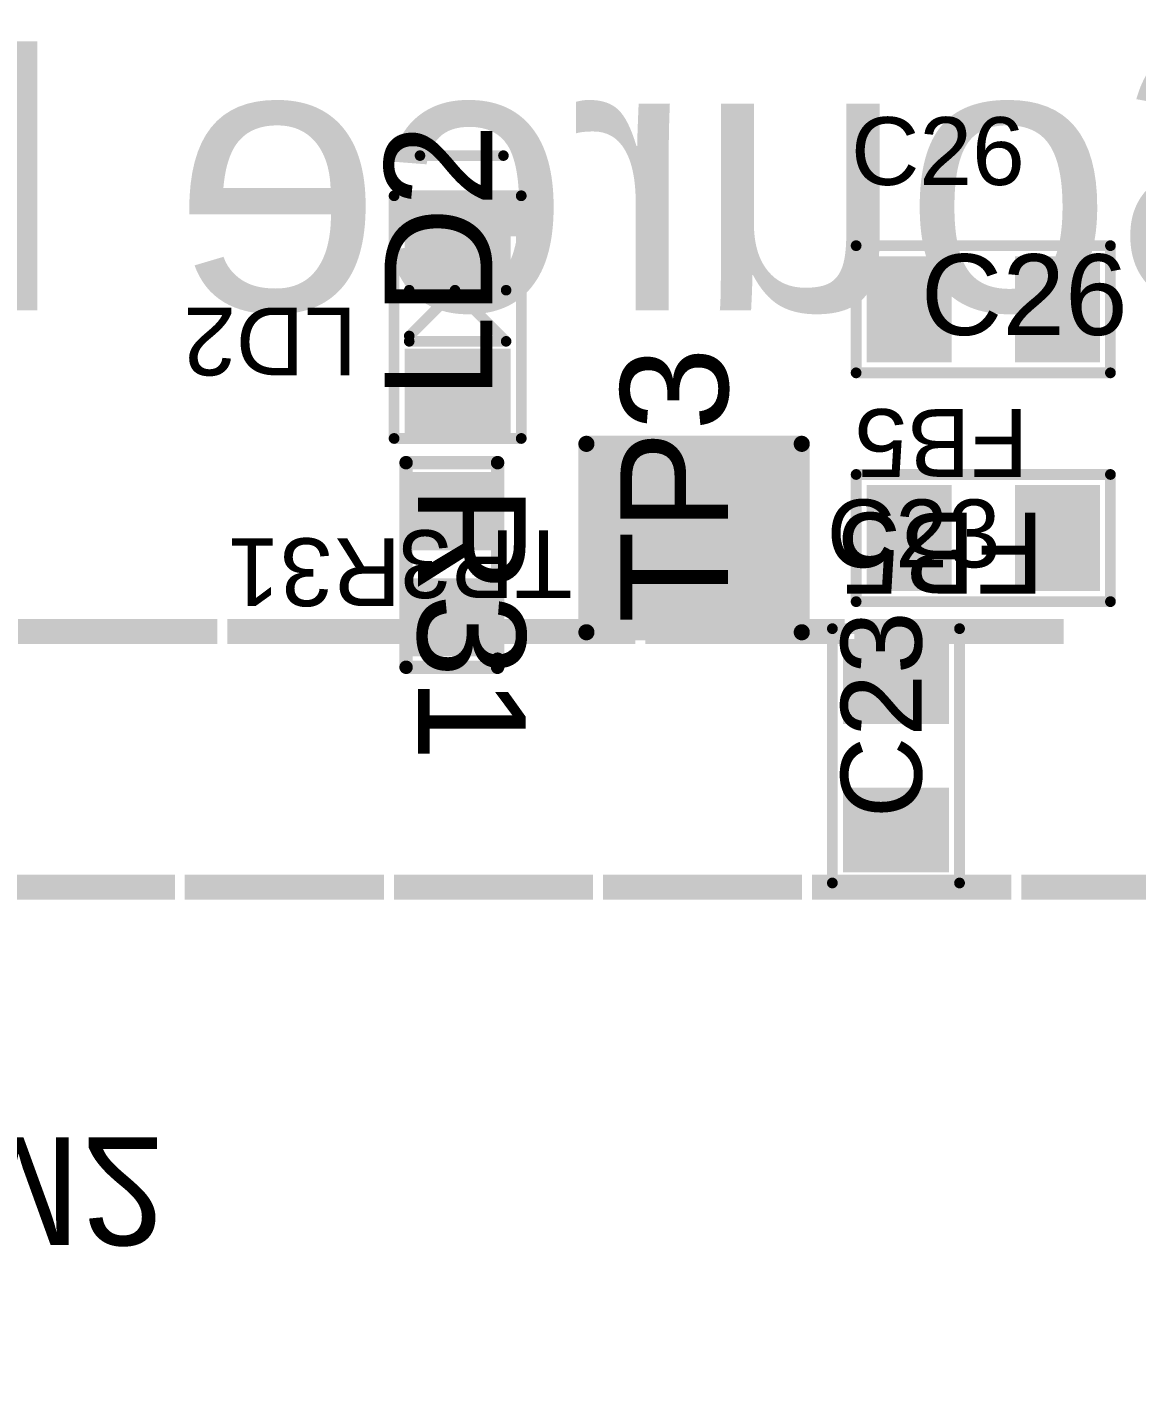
# Model space of a CAD drawing. Header units: inches. Extents: x -0.3 to 12.2, y -3.2 to 4.4.
# Drawn here: x 2.6 to 3.012, y 1.137 to 1.638 of the extents above; entities that cross this region are included whole.
import ezdxf

# ---------------------------------------------------------------- set-up
doc = ezdxf.new("R2010")
doc.units = ezdxf.units.IN
doc.header["$MEASUREMENT"] = 0
for name, color, linetype in [('Board Layer Stack Bottom Overlay', 54, 'Continuous'), ('Board Layer Stack Bottom Solder', 6, 'Continuous'), ('Bottom Assembly', 216, 'Continuous'), ('Bottom Layer_L8', 5, 'Continuous'), ('Bottom Paste', 16, 'Continuous'), ('Top Assembly', 6, 'Continuous'), ('Top Overlay', 2, 'Continuous'), ('Top Paste', 8, 'Continuous'), ('Top Solder', 216, 'Continuous'), ('TOP_L1', 1, 'Continuous')]:
    doc.layers.add(name, color=color, linetype=linetype)
doc.styles.add('Arial', font='', dxfattribs={"height": 0.2})
doc.styles.get('Arial').set_extended_font_data('Arial')

# ---------------------------------------------------------------- blocks, each defined once
blk = doc.blocks.new('C0603_275')
at = {"layer": 'Top Paste'}
for points in [[(-0.04134, 0.01772), (-0.01378, 0.01772), (-0.01378, -0.01772), (-0.04134, -0.01772)], [(0.01378, 0.01772), (0.04134, 0.01772), (0.04134, -0.01772), (0.01378, -0.01772)]]:
    blk.add_hatch(color=8, dxfattribs=at).paths.add_polyline_path(points)
at = {"layer": 'Top Solder'}
for points in [[(-0.04334, 0.01972), (-0.01178, 0.01972), (-0.01178, -0.01972), (-0.04334, -0.01972)], [(0.01178, 0.01972), (0.04334, 0.01972), (0.04334, -0.01972), (0.01178, -0.01972)]]:
    blk.add_hatch(color=216, dxfattribs=at).paths.add_polyline_path(points)
at = {"layer": 'TOP_L1'}
for points in [[(-0.04134, 0.01772), (-0.01378, 0.01772), (-0.01378, -0.01772), (-0.04134, -0.01772)], [(0.01378, 0.01772), (0.04134, 0.01772), (0.04134, -0.01772), (0.01378, -0.01772)]]:
    blk.add_hatch(color=1, dxfattribs=at).paths.add_polyline_path(points)
at = {"layer": 'Top Assembly'}
for points in [[(-0.04724, 0.02362, 0.004, 0.004, 0), (0.04724, 0.02362, 0.004, 0.004, 0)], [(-0.04724, 0.02362, 0.004, 0.004, 0), (-0.04724, -0.02362, 0.004, 0.004, 0)], [(0.04724, 0.02362, 0.004, 0.004, 0), (0.04724, -0.02362, 0.004, 0.004, 0)], [(-0.04724, -0.02362, 0.004, 0.004, 0), (0.04724, -0.02362, 0.004, 0.004, 0)]]:
    blk.add_lwpolyline(points, format="xyseb", dxfattribs=at)
for points in [[(-0.04824, 0.02362, 0.002, 0.002, 1), (-0.04624, 0.02362, 0.002, 0.002, 1)], [(-0.04824, 0.02362, 0.002, 0.002, 1), (-0.04624, 0.02362, 0.002, 0.002, 1)], [(0.04624, 0.02362, 0.002, 0.002, 1), (0.04824, 0.02362, 0.002, 0.002, 1)], [(0.04624, 0.02362, 0.002, 0.002, 1), (0.04824, 0.02362, 0.002, 0.002, 1)], [(-0.04824, -0.02362, 0.002, 0.002, 1), (-0.04624, -0.02362, 0.002, 0.002, 1)], [(-0.04824, -0.02362, 0.002, 0.002, 1), (-0.04624, -0.02362, 0.002, 0.002, 1)], [(0.04624, -0.02362, 0.002, 0.002, 1), (0.04824, -0.02362, 0.002, 0.002, 1)], [(0.04624, -0.02362, 0.002, 0.002, 1), (0.04824, -0.02362, 0.002, 0.002, 1)]]:
    blk.add_lwpolyline(points, format="xyseb", close=True, dxfattribs=at)
at = {"layer": 'Top Overlay'}
for points in [[(-0.04724, 0.02362, 0.004, 0.004, 0), (-0.04724, -0.02362, 0.004, 0.004, 0)], [(-0.04724, 0.02362, 0.004, 0.004, 0), (0.04724, 0.02362, 0.004, 0.004, 0)], [(0.04724, 0.02362, 0.004, 0.004, 0), (0.04724, -0.02362, 0.004, 0.004, 0)], [(-0.04724, -0.02362, 0.004, 0.004, 0), (0.04724, -0.02362, 0.004, 0.004, 0)]]:
    blk.add_lwpolyline(points, format="xyseb", dxfattribs=at)
for points in [[(-0.04824, 0.02362, 0.002, 0.002, 1), (-0.04624, 0.02362, 0.002, 0.002, 1)], [(-0.04824, 0.02362, 0.002, 0.002, 1), (-0.04624, 0.02362, 0.002, 0.002, 1)], [(0.04624, 0.02362, 0.002, 0.002, 1), (0.04824, 0.02362, 0.002, 0.002, 1)], [(0.04624, 0.02362, 0.002, 0.002, 1), (0.04824, 0.02362, 0.002, 0.002, 1)], [(-0.04824, -0.02362, 0.002, 0.002, 1), (-0.04624, -0.02362, 0.002, 0.002, 1)], [(-0.04824, -0.02362, 0.002, 0.002, 1), (-0.04624, -0.02362, 0.002, 0.002, 1)], [(0.04624, -0.02362, 0.002, 0.002, 1), (0.04824, -0.02362, 0.002, 0.002, 1)], [(0.04624, -0.02362, 0.002, 0.002, 1), (0.04824, -0.02362, 0.002, 0.002, 1)]]:
    blk.add_lwpolyline(points, format="xyseb", close=True, dxfattribs=at)
at = {"layer": 'Top Assembly', "style": 'Arial'}
blk.add_text('C23', height=0.03, dxfattribs=at).set_placement((-0.0232, -0.00954))
blk = doc.blocks.new('R0402_289')
at = {"layer": 'Top Paste'}
for points in [[(-0.006, 0.0125), (-0.006, -0.0125), (-0.031, -0.0125), (-0.031, 0.0125)], [(0.0334, 0.0125), (0.0334, -0.0125), (0.0084, -0.0125), (0.0084, 0.0125)]]:
    blk.add_hatch(color=8, dxfattribs=at).paths.add_polyline_path(points)
at = {"layer": 'Top Solder'}
for points in [[(-0.004, 0.0145), (-0.004, -0.0145), (-0.033, -0.0145), (-0.033, 0.0145)], [(0.0354, 0.0145), (0.0354, -0.0145), (0.0064, -0.0145), (0.0064, 0.0145)]]:
    blk.add_hatch(color=216, dxfattribs=at).paths.add_polyline_path(points)
at = {"layer": 'TOP_L1'}
for points in [[(-0.006, 0.0125), (-0.006, -0.0125), (-0.031, -0.0125), (-0.031, 0.0125)], [(0.0334, 0.0125), (0.0334, -0.0125), (0.0084, -0.0125), (0.0084, 0.0125)]]:
    blk.add_hatch(color=1, dxfattribs=at).paths.add_polyline_path(points)
at = {"layer": 'Top Assembly'}
for points in [[(-0.0365, -0.017, 0.005, 0.005, 0), (-0.0365, 0.017, 0.005, 0.005, 0)], [(0.0395, 0.017, 0.005, 0.005, 0), (-0.0365, 0.017, 0.005, 0.005, 0)], [(0.0395, -0.017, 0.005, 0.005, 0), (0.0395, 0.017, 0.005, 0.005, 0)], [(0.0395, -0.017, 0.005, 0.005, 0), (-0.0365, -0.017, 0.005, 0.005, 0)]]:
    blk.add_lwpolyline(points, format="xyseb", dxfattribs=at)
for points in [[(-0.03775, 0.017, 0.0025, 0.0025, 1), (-0.03525, 0.017, 0.0025, 0.0025, 1)], [(-0.03775, 0.017, 0.0025, 0.0025, 1), (-0.03525, 0.017, 0.0025, 0.0025, 1)], [(0.03825, 0.017, 0.0025, 0.0025, 1), (0.04075, 0.017, 0.0025, 0.0025, 1)], [(0.03825, 0.017, 0.0025, 0.0025, 1), (0.04075, 0.017, 0.0025, 0.0025, 1)], [(-0.03775, -0.017, 0.0025, 0.0025, 1), (-0.03525, -0.017, 0.0025, 0.0025, 1)], [(-0.03775, -0.017, 0.0025, 0.0025, 1), (-0.03525, -0.017, 0.0025, 0.0025, 1)], [(0.03825, -0.017, 0.0025, 0.0025, 1), (0.04075, -0.017, 0.0025, 0.0025, 1)], [(0.03825, -0.017, 0.0025, 0.0025, 1), (0.04075, -0.017, 0.0025, 0.0025, 1)]]:
    blk.add_lwpolyline(points, format="xyseb", close=True, dxfattribs=at)
at = {"layer": 'Top Overlay'}
for points in [[(-0.0365, -0.017, 0.005, 0.005, 0), (-0.0365, 0.017, 0.005, 0.005, 0)], [(0.0365, 0.017, 0.005, 0.005, 0), (-0.0365, 0.017, 0.005, 0.005, 0)], [(0.0395, 0.017, 0.005, 0.005, 0), (0.0365, 0.017, 0.005, 0.005, 0)], [(0.0395, -0.017, 0.005, 0.005, 0), (0.0395, 0.017, 0.005, 0.005, 0)], [(0.0395, -0.017, 0.005, 0.005, 0), (-0.0365, -0.017, 0.005, 0.005, 0)]]:
    blk.add_lwpolyline(points, format="xyseb", dxfattribs=at)
for points in [[(-0.03775, 0.017, 0.0025, 0.0025, 1), (-0.03525, 0.017, 0.0025, 0.0025, 1)], [(-0.03775, 0.017, 0.0025, 0.0025, 1), (-0.03525, 0.017, 0.0025, 0.0025, 1)], [(0.03525, 0.017, 0.0025, 0.0025, 1), (0.03775, 0.017, 0.0025, 0.0025, 1)], [(0.03525, 0.017, 0.0025, 0.0025, 1), (0.03775, 0.017, 0.0025, 0.0025, 1)], [(0.03825, 0.017, 0.0025, 0.0025, 1), (0.04075, 0.017, 0.0025, 0.0025, 1)], [(0.03825, 0.017, 0.0025, 0.0025, 1), (0.04075, 0.017, 0.0025, 0.0025, 1)], [(-0.03775, -0.017, 0.0025, 0.0025, 1), (-0.03525, -0.017, 0.0025, 0.0025, 1)], [(-0.03775, -0.017, 0.0025, 0.0025, 1), (-0.03525, -0.017, 0.0025, 0.0025, 1)], [(0.03825, -0.017, 0.0025, 0.0025, 1), (0.04075, -0.017, 0.0025, 0.0025, 1)], [(0.03825, -0.017, 0.0025, 0.0025, 1), (0.04075, -0.017, 0.0025, 0.0025, 1)]]:
    blk.add_lwpolyline(points, format="xyseb", close=True, dxfattribs=at)
at = {"layer": 'Top Assembly', "style": 'Arial'}
blk.add_text('R31', height=0.04, dxfattribs=at).set_placement((-0.02811, -0.01262))
blk = doc.blocks.new('LED_0603_GREEN_291')
at = {"layer": 'Top Assembly'}
blk.add_hatch(color=6, dxfattribs=at).paths.add_polyline_path([(0.03, -0.025), (0.04508, -0.025), (0.04508, 0.02362), (0.03, 0.02362)])
at = {"layer": 'Top Paste'}
for points in [[(-0.04134, 0.01772), (-0.01378, 0.01772), (-0.01378, -0.01772), (-0.04134, -0.01772)], [(0.01378, 0.01772), (0.04134, 0.01772), (0.04134, -0.01772), (0.01378, -0.01772)]]:
    blk.add_hatch(color=8, dxfattribs=at).paths.add_polyline_path(points)
at = {"layer": 'Top Solder'}
for points in [[(-0.04334, 0.01972), (-0.01178, 0.01972), (-0.01178, -0.01972), (-0.04334, -0.01972)], [(0.01178, 0.01972), (0.04334, 0.01972), (0.04334, -0.01972), (0.01178, -0.01972)]]:
    blk.add_hatch(color=216, dxfattribs=at).paths.add_polyline_path(points)
at = {"layer": 'TOP_L1'}
for points in [[(-0.04134, 0.01772), (-0.01378, 0.01772), (-0.01378, -0.01772), (-0.04134, -0.01772)], [(0.01378, 0.01772), (0.04134, 0.01772), (0.04134, -0.01772), (0.01378, -0.01772)]]:
    blk.add_hatch(color=1, dxfattribs=at).paths.add_polyline_path(points)
at = {"layer": 'Top Assembly'}
for points in [[(-0.04508, 0.02362, 0.004, 0.004, 0), (-0.04508, -0.02362, 0.004, 0.004, 0)], [(-0.04508, 0.02362, 0.004, 0.004, 0), (0.04508, 0.02362, 0.004, 0.004, 0)], [(0.04508, 0.02362, 0.004, 0.004, 0), (0.04508, -0.02362, 0.004, 0.004, 0)], [(-0.04508, -0.02362, 0.004, 0.004, 0), (0.04508, -0.02362, 0.004, 0.004, 0)]]:
    blk.add_lwpolyline(points, format="xyseb", dxfattribs=at)
for points in [[(-0.04608, 0.02362, 0.002, 0.002, 1), (-0.04408, 0.02362, 0.002, 0.002, 1)], [(-0.04608, 0.02362, 0.002, 0.002, 1), (-0.04408, 0.02362, 0.002, 0.002, 1)], [(0.04408, 0.02362, 0.002, 0.002, 1), (0.04608, 0.02362, 0.002, 0.002, 1)], [(0.04408, 0.02362, 0.002, 0.002, 1), (0.04608, 0.02362, 0.002, 0.002, 1)], [(-0.04608, -0.02362, 0.002, 0.002, 1), (-0.04408, -0.02362, 0.002, 0.002, 1)], [(-0.04608, -0.02362, 0.002, 0.002, 1), (-0.04408, -0.02362, 0.002, 0.002, 1)], [(0.04408, -0.02362, 0.002, 0.002, 1), (0.04608, -0.02362, 0.002, 0.002, 1)], [(0.04408, -0.02362, 0.002, 0.002, 1), (0.04608, -0.02362, 0.002, 0.002, 1)]]:
    blk.add_lwpolyline(points, format="xyseb", close=True, dxfattribs=at)
at = {"layer": 'Top Overlay'}
for points in [[(-0.04508, 0.02362, 0.004, 0.004, 0), (-0.04508, -0.02362, 0.004, 0.004, 0)], [(-0.04508, 0.02362, 0.004, 0.004, 0), (0.04508, 0.02362, 0.004, 0.004, 0)], [(0.04508, 0.02362, 0.004, 0.004, 0), (0.04508, -0.02362, 0.004, 0.004, 0)], [(-0.009, 0.018, 0.00394, 0.00394, 0), (-0.009, -0.018, 0.00394, 0.00394, 0)], [(-0.007, 0.018, 0.00394, 0.00394, 0), (0.01, 0.001, 0.00394, 0.00394, 0)], [(0.01, 0.018, 0.00394, 0.00394, 0), (0.01, -0.018, 0.00394, 0.00394, 0)], [(0.06, 0.014, 0.00394, 0.00394, 0), (0.06, -0.017, 0.00394, 0.00394, 0)], [(0.01, 0.001, 0.00394, 0.00394, 0), (-0.009, -0.018, 0.00394, 0.00394, 0)], [(-0.04508, -0.02362, 0.004, 0.004, 0), (0.04508, -0.02362, 0.004, 0.004, 0)]]:
    blk.add_lwpolyline(points, format="xyseb", dxfattribs=at)
for points in [[(-0.04608, 0.02362, 0.002, 0.002, 1), (-0.04408, 0.02362, 0.002, 0.002, 1)], [(-0.04608, 0.02362, 0.002, 0.002, 1), (-0.04408, 0.02362, 0.002, 0.002, 1)], [(0.04408, 0.02362, 0.002, 0.002, 1), (0.04608, 0.02362, 0.002, 0.002, 1)], [(0.04408, 0.02362, 0.002, 0.002, 1), (0.04608, 0.02362, 0.002, 0.002, 1)], [(-0.00998, 0.018, 0.00197, 0.00197, 1), (-0.00802, 0.018, 0.00197, 0.00197, 1)], [(-0.00798, 0.018, 0.00197, 0.00197, 1), (-0.00602, 0.018, 0.00197, 0.00197, 1)], [(0.00902, 0.018, 0.00197, 0.00197, 1), (0.01098, 0.018, 0.00197, 0.00197, 1)], [(0.05902, 0.014, 0.00197, 0.00197, 1), (0.06098, 0.014, 0.00197, 0.00197, 1)], [(0.00902, 0.001, 0.00197, 0.00197, 1), (0.01098, 0.001, 0.00197, 0.00197, 1)], [(0.00902, 0.001, 0.00197, 0.00197, 1), (0.01098, 0.001, 0.00197, 0.00197, 1)], [(-0.00998, -0.018, 0.00197, 0.00197, 1), (-0.00802, -0.018, 0.00197, 0.00197, 1)], [(-0.00998, -0.018, 0.00197, 0.00197, 1), (-0.00802, -0.018, 0.00197, 0.00197, 1)], [(0.00902, -0.018, 0.00197, 0.00197, 1), (0.01098, -0.018, 0.00197, 0.00197, 1)], [(0.05902, -0.017, 0.00197, 0.00197, 1), (0.06098, -0.017, 0.00197, 0.00197, 1)], [(-0.04608, -0.02362, 0.002, 0.002, 1), (-0.04408, -0.02362, 0.002, 0.002, 1)], [(-0.04608, -0.02362, 0.002, 0.002, 1), (-0.04408, -0.02362, 0.002, 0.002, 1)], [(0.04408, -0.02362, 0.002, 0.002, 1), (0.04608, -0.02362, 0.002, 0.002, 1)], [(0.04408, -0.02362, 0.002, 0.002, 1), (0.04608, -0.02362, 0.002, 0.002, 1)]]:
    blk.add_lwpolyline(points, format="xyseb", close=True, dxfattribs=at)
at = {"layer": 'Top Assembly', "style": 'Arial'}
blk.add_text('LD2', height=0.04, dxfattribs=at).set_placement((-0.03054, -0.01285))
blk = doc.blocks.new('FB0603_303')
at = {"layer": 'Top Paste'}
for points in [[(-0.04134, 0.01772), (-0.01378, 0.01772), (-0.01378, -0.01772), (-0.04134, -0.01772)], [(0.01378, 0.01772), (0.04134, 0.01772), (0.04134, -0.01772), (0.01378, -0.01772)]]:
    blk.add_hatch(color=8, dxfattribs=at).paths.add_polyline_path(points)
at = {"layer": 'Top Solder'}
for points in [[(-0.04334, 0.01972), (-0.01178, 0.01972), (-0.01178, -0.01972), (-0.04334, -0.01972)], [(0.01178, 0.01972), (0.04334, 0.01972), (0.04334, -0.01972), (0.01178, -0.01972)]]:
    blk.add_hatch(color=216, dxfattribs=at).paths.add_polyline_path(points)
at = {"layer": 'TOP_L1'}
for points in [[(-0.04134, 0.01772), (-0.01378, 0.01772), (-0.01378, -0.01772), (-0.04134, -0.01772)], [(0.01378, 0.01772), (0.04134, 0.01772), (0.04134, -0.01772), (0.01378, -0.01772)]]:
    blk.add_hatch(color=1, dxfattribs=at).paths.add_polyline_path(points)
at = {"layer": 'Top Assembly'}
for points in [[(-0.04724, 0.02362, 0.004, 0.004, 0), (-0.04724, -0.02362, 0.004, 0.004, 0)], [(0.04724, 0.02362, 0.004, 0.004, 0), (-0.04724, 0.02362, 0.004, 0.004, 0)], [(0.04724, 0.02362, 0.004, 0.004, 0), (0.04724, -0.02362, 0.004, 0.004, 0)], [(0.04724, -0.02362, 0.004, 0.004, 0), (-0.04724, -0.02362, 0.004, 0.004, 0)]]:
    blk.add_lwpolyline(points, format="xyseb", dxfattribs=at)
for points in [[(-0.04824, 0.02362, 0.002, 0.002, 1), (-0.04624, 0.02362, 0.002, 0.002, 1)], [(-0.04824, 0.02362, 0.002, 0.002, 1), (-0.04624, 0.02362, 0.002, 0.002, 1)], [(0.04624, 0.02362, 0.002, 0.002, 1), (0.04824, 0.02362, 0.002, 0.002, 1)], [(0.04624, 0.02362, 0.002, 0.002, 1), (0.04824, 0.02362, 0.002, 0.002, 1)], [(-0.04824, -0.02362, 0.002, 0.002, 1), (-0.04624, -0.02362, 0.002, 0.002, 1)], [(-0.04824, -0.02362, 0.002, 0.002, 1), (-0.04624, -0.02362, 0.002, 0.002, 1)], [(0.04624, -0.02362, 0.002, 0.002, 1), (0.04824, -0.02362, 0.002, 0.002, 1)], [(0.04624, -0.02362, 0.002, 0.002, 1), (0.04824, -0.02362, 0.002, 0.002, 1)]]:
    blk.add_lwpolyline(points, format="xyseb", close=True, dxfattribs=at)
at = {"layer": 'Top Overlay'}
for points in [[(-0.04724, 0.02362, 0.004, 0.004, 0), (-0.04724, -0.02362, 0.004, 0.004, 0)], [(0.04724, 0.02362, 0.004, 0.004, 0), (-0.04724, 0.02362, 0.004, 0.004, 0)], [(0.04724, 0.02362, 0.004, 0.004, 0), (0.04724, -0.02362, 0.004, 0.004, 0)], [(0.04724, -0.02362, 0.004, 0.004, 0), (-0.04724, -0.02362, 0.004, 0.004, 0)]]:
    blk.add_lwpolyline(points, format="xyseb", dxfattribs=at)
for points in [[(-0.04824, 0.02362, 0.002, 0.002, 1), (-0.04624, 0.02362, 0.002, 0.002, 1)], [(-0.04824, 0.02362, 0.002, 0.002, 1), (-0.04624, 0.02362, 0.002, 0.002, 1)], [(0.04624, 0.02362, 0.002, 0.002, 1), (0.04824, 0.02362, 0.002, 0.002, 1)], [(0.04624, 0.02362, 0.002, 0.002, 1), (0.04824, 0.02362, 0.002, 0.002, 1)], [(-0.04824, -0.02362, 0.002, 0.002, 1), (-0.04624, -0.02362, 0.002, 0.002, 1)], [(-0.04824, -0.02362, 0.002, 0.002, 1), (-0.04624, -0.02362, 0.002, 0.002, 1)], [(0.04624, -0.02362, 0.002, 0.002, 1), (0.04824, -0.02362, 0.002, 0.002, 1)], [(0.04624, -0.02362, 0.002, 0.002, 1), (0.04824, -0.02362, 0.002, 0.002, 1)]]:
    blk.add_lwpolyline(points, format="xyseb", close=True, dxfattribs=at)
at = {"layer": 'Top Assembly', "style": 'Arial'}
blk.add_text('FB5', height=0.03, dxfattribs=at).set_placement((-0.02283, -0.00939))
blk = doc.blocks.new('TP_2X1_8_305')
at = {"layer": 'Top Paste'}
blk.add_hatch(color=8, dxfattribs=at).paths.add_polyline_path([(-0.03543, 0.03937), (0.03543, 0.03937), (0.03543, -0.03937), (-0.03543, -0.03937)])
at = {"layer": 'Top Solder'}
blk.add_hatch(color=216, dxfattribs=at).paths.add_polyline_path([(-0.03743, 0.04137), (0.03743, 0.04137), (0.03743, -0.04137), (-0.03743, -0.04137)])
at = {"layer": 'TOP_L1'}
blk.add_hatch(color=1, dxfattribs=at).paths.add_polyline_path([(-0.03543, 0.03937), (0.03543, 0.03937), (0.03543, -0.03937), (-0.03543, -0.03937)])
at = {"layer": 'Top Assembly'}
for points in [[(-0.035, 0.04, 0.006, 0.006, 0), (-0.035, -0.04, 0.006, 0.006, 0)], [(-0.035, 0.04, 0.006, 0.006, 0), (0.035, 0.04, 0.006, 0.006, 0)], [(0.035, 0.04, 0.006, 0.006, 0), (0.035, -0.04, 0.006, 0.006, 0)], [(-0.035, -0.04, 0.006, 0.006, 0), (0.035, -0.04, 0.006, 0.006, 0)]]:
    blk.add_lwpolyline(points, format="xyseb", dxfattribs=at)
for points in [[(-0.0365, 0.04, 0.003, 0.003, 1), (-0.0335, 0.04, 0.003, 0.003, 1)], [(-0.0365, 0.04, 0.003, 0.003, 1), (-0.0335, 0.04, 0.003, 0.003, 1)], [(0.0335, 0.04, 0.003, 0.003, 1), (0.0365, 0.04, 0.003, 0.003, 1)], [(0.0335, 0.04, 0.003, 0.003, 1), (0.0365, 0.04, 0.003, 0.003, 1)], [(-0.0365, -0.04, 0.003, 0.003, 1), (-0.0335, -0.04, 0.003, 0.003, 1)], [(-0.0365, -0.04, 0.003, 0.003, 1), (-0.0335, -0.04, 0.003, 0.003, 1)], [(0.0335, -0.04, 0.003, 0.003, 1), (0.0365, -0.04, 0.003, 0.003, 1)], [(0.0335, -0.04, 0.003, 0.003, 1), (0.0365, -0.04, 0.003, 0.003, 1)]]:
    blk.add_lwpolyline(points, format="xyseb", close=True, dxfattribs=at)
at = {"layer": 'Top Assembly', "style": 'Arial'}
blk.add_text('TP3', height=0.04, dxfattribs=at).set_placement((-0.03156, -0.01262))
blk = doc.blocks.new('SMD4_ECX_32_3P2X2P5_ECS_B_317')
at = {"layer": 'Board Layer Stack Bottom Solder'}
for points in [[(-0.05909, 0.07287), (-0.01178, 0.07287), (-0.01178, 0.01769), (-0.05909, 0.01769)], [(0.05909, 0.01769), (0.01178, 0.01769), (0.01178, 0.07287), (0.05909, 0.07287)], [(-0.05909, -0.01769), (-0.01178, -0.01769), (-0.01178, -0.07287), (-0.05909, -0.07287)], [(0.05909, -0.07287), (0.01178, -0.07287), (0.01178, -0.01769), (0.05909, -0.01769)]]:
    blk.add_hatch(color=6, dxfattribs=at).paths.add_polyline_path(points)
at = {"layer": 'Bottom Layer_L8'}
for points in [[(-0.05709, 0.07087), (-0.01378, 0.07087), (-0.01378, 0.01969), (-0.05709, 0.01969)], [(0.05709, 0.01969), (0.01378, 0.01969), (0.01378, 0.07087), (0.05709, 0.07087)], [(-0.05709, -0.01969), (-0.01378, -0.01969), (-0.01378, -0.07087), (-0.05709, -0.07087)], [(0.05709, -0.07087), (0.01378, -0.07087), (0.01378, -0.01969), (0.05709, -0.01969)]]:
    blk.add_hatch(color=5, dxfattribs=at).paths.add_polyline_path(points)
at = {"layer": 'Board Layer Stack Bottom Overlay'}
for points in [[(-0.056, -0.00659, 0.006, 0.006, 0), (-0.056, 0.00659, 0.006, 0.006, 0)], [(0.056, -0.00659, 0.006, 0.006, 0), (0.056, 0.00659, 0.006, 0.006, 0)]]:
    blk.add_lwpolyline(points, format="xyseb", dxfattribs=at)
for points in [[(-0.0575, 0.00659, 0.003, 0.003, 1), (-0.0545, 0.00659, 0.003, 0.003, 1)], [(0.0545, 0.00659, 0.003, 0.003, 1), (0.0575, 0.00659, 0.003, 0.003, 1)], [(-0.0575, -0.00659, 0.003, 0.003, 1), (-0.0545, -0.00659, 0.003, 0.003, 1)], [(0.0545, -0.00659, 0.003, 0.003, 1), (0.0575, -0.00659, 0.003, 0.003, 1)]]:
    blk.add_lwpolyline(points, format="xyseb", close=True, dxfattribs=at)
at = {"layer": 'Bottom Assembly'}
for points in [[(-0.051, -0.065, 0.006, 0.006, 0), (-0.051, 0.065, 0.006, 0.006, 0)], [(-0.051, 0.065, 0.006, 0.006, 0), (0.051, 0.065, 0.006, 0.006, 0)], [(0.051, -0.065, 0.006, 0.006, 0), (0.051, 0.065, 0.006, 0.006, 0)], [(-0.012, -0.065, 0.006, 0.006, -1), (0.012, -0.065, 0.006, 0.006, 0)], [(-0.051, -0.065, 0.006, 0.006, 0), (0.051, -0.065, 0.006, 0.006, 0)]]:
    blk.add_lwpolyline(points, format="xyseb", dxfattribs=at)
for points in [[(-0.0525, 0.065, 0.003, 0.003, 1), (-0.0495, 0.065, 0.003, 0.003, 1)], [(-0.0525, 0.065, 0.003, 0.003, 1), (-0.0495, 0.065, 0.003, 0.003, 1)], [(0.0495, 0.065, 0.003, 0.003, 1), (0.0525, 0.065, 0.003, 0.003, 1)], [(0.0495, 0.065, 0.003, 0.003, 1), (0.0525, 0.065, 0.003, 0.003, 1)], [(-0.0525, -0.065, 0.003, 0.003, 1), (-0.0495, -0.065, 0.003, 0.003, 1)], [(-0.0525, -0.065, 0.003, 0.003, 1), (-0.0495, -0.065, 0.003, 0.003, 1)], [(-0.0135, -0.065, 0.003, 0.003, 1), (-0.0105, -0.065, 0.003, 0.003, 1)], [(0.0105, -0.065, 0.003, 0.003, 1), (0.0135, -0.065, 0.003, 0.003, 1)], [(0.0495, -0.065, 0.003, 0.003, 1), (0.0525, -0.065, 0.003, 0.003, 1)], [(0.0495, -0.065, 0.003, 0.003, 1), (0.0525, -0.065, 0.003, 0.003, 1)]]:
    blk.add_lwpolyline(points, format="xyseb", close=True, dxfattribs=at)
at = {"layer": 'Bottom Paste'}
for p, q in [((-0.03543, 0.04921), (-0.03543, 0.04921)), ((-0.03543, 0.04921), (-0.03543, 0.04134)), ((-0.03543, 0.04134), (-0.03543, 0.04921)), ((0.03543, 0.04134), (0.03543, 0.04921)), ((0.03543, 0.04921), (0.03543, 0.04921)), ((0.03543, 0.04921), (0.03543, 0.04134)), ((-0.03543, 0.04134), (-0.03543, 0.04134)), ((0.03543, 0.04134), (0.03543, 0.04134)), ((-0.03543, -0.04134), (-0.03543, -0.04134)), ((-0.03543, -0.04134), (-0.03543, -0.04921)), ((-0.03543, -0.04921), (-0.03543, -0.04134)), ((0.03543, -0.04921), (0.03543, -0.04134)), ((0.03543, -0.04134), (0.03543, -0.04134)), ((0.03543, -0.04134), (0.03543, -0.04921)), ((-0.03543, -0.04921), (-0.03543, -0.04921)), ((0.03543, -0.04921), (0.03543, -0.04921))]:
    blk.add_line(p, q, dxfattribs=at)
at = {"layer": 'Board Layer Stack Bottom Overlay', "style": 'Arial', "text_generation_flag": 2}
blk.add_text('1', height=0.05, rotation=180, dxfattribs=at).set_placement((-0.07589, -0.02896))
at = {"layer": 'Bottom Assembly', "style": 'Arial', "text_generation_flag": 2}
blk.add_text('Y1_M2', height=0.04, rotation=180, dxfattribs=at).set_placement((-0.05564, 0.0093))
blk = doc.blocks.new('C0603_393')
at = {"layer": 'Top Paste'}
for points in [[(-0.04134, 0.01772), (-0.01378, 0.01772), (-0.01378, -0.01772), (-0.04134, -0.01772)], [(0.01378, 0.01772), (0.04134, 0.01772), (0.04134, -0.01772), (0.01378, -0.01772)]]:
    blk.add_hatch(color=8, dxfattribs=at).paths.add_polyline_path(points)
at = {"layer": 'Top Solder'}
for points in [[(-0.04334, 0.01972), (-0.01178, 0.01972), (-0.01178, -0.01972), (-0.04334, -0.01972)], [(0.01178, 0.01972), (0.04334, 0.01972), (0.04334, -0.01972), (0.01178, -0.01972)]]:
    blk.add_hatch(color=216, dxfattribs=at).paths.add_polyline_path(points)
at = {"layer": 'TOP_L1'}
for points in [[(-0.04134, 0.01772), (-0.01378, 0.01772), (-0.01378, -0.01772), (-0.04134, -0.01772)], [(0.01378, 0.01772), (0.04134, 0.01772), (0.04134, -0.01772), (0.01378, -0.01772)]]:
    blk.add_hatch(color=1, dxfattribs=at).paths.add_polyline_path(points)
at = {"layer": 'Top Assembly'}
for points in [[(-0.04724, 0.02362, 0.004, 0.004, 0), (0.04724, 0.02362, 0.004, 0.004, 0)], [(-0.04724, -0.02362, 0.004, 0.004, 0), (-0.04724, 0.02362, 0.004, 0.004, 0)], [(0.04724, -0.02362, 0.004, 0.004, 0), (0.04724, 0.02362, 0.004, 0.004, 0)], [(-0.04724, -0.02362, 0.004, 0.004, 0), (0.04724, -0.02362, 0.004, 0.004, 0)]]:
    blk.add_lwpolyline(points, format="xyseb", dxfattribs=at)
for points in [[(-0.04824, 0.02362, 0.002, 0.002, 1), (-0.04624, 0.02362, 0.002, 0.002, 1)], [(-0.04824, 0.02362, 0.002, 0.002, 1), (-0.04624, 0.02362, 0.002, 0.002, 1)], [(0.04624, 0.02362, 0.002, 0.002, 1), (0.04824, 0.02362, 0.002, 0.002, 1)], [(0.04624, 0.02362, 0.002, 0.002, 1), (0.04824, 0.02362, 0.002, 0.002, 1)], [(-0.04824, -0.02362, 0.002, 0.002, 1), (-0.04624, -0.02362, 0.002, 0.002, 1)], [(-0.04824, -0.02362, 0.002, 0.002, 1), (-0.04624, -0.02362, 0.002, 0.002, 1)], [(0.04624, -0.02362, 0.002, 0.002, 1), (0.04824, -0.02362, 0.002, 0.002, 1)], [(0.04624, -0.02362, 0.002, 0.002, 1), (0.04824, -0.02362, 0.002, 0.002, 1)]]:
    blk.add_lwpolyline(points, format="xyseb", close=True, dxfattribs=at)
at = {"layer": 'Top Overlay'}
for points in [[(-0.04724, -0.02362, 0.004, 0.004, 0), (-0.04724, 0.02362, 0.004, 0.004, 0)], [(-0.04724, 0.02362, 0.004, 0.004, 0), (0.04724, 0.02362, 0.004, 0.004, 0)], [(0.04724, -0.02362, 0.004, 0.004, 0), (0.04724, 0.02362, 0.004, 0.004, 0)], [(-0.04724, -0.02362, 0.004, 0.004, 0), (0.04724, -0.02362, 0.004, 0.004, 0)]]:
    blk.add_lwpolyline(points, format="xyseb", dxfattribs=at)
for points in [[(-0.04824, 0.02362, 0.002, 0.002, 1), (-0.04624, 0.02362, 0.002, 0.002, 1)], [(-0.04824, 0.02362, 0.002, 0.002, 1), (-0.04624, 0.02362, 0.002, 0.002, 1)], [(0.04624, 0.02362, 0.002, 0.002, 1), (0.04824, 0.02362, 0.002, 0.002, 1)], [(0.04624, 0.02362, 0.002, 0.002, 1), (0.04824, 0.02362, 0.002, 0.002, 1)], [(-0.04824, -0.02362, 0.002, 0.002, 1), (-0.04624, -0.02362, 0.002, 0.002, 1)], [(-0.04824, -0.02362, 0.002, 0.002, 1), (-0.04624, -0.02362, 0.002, 0.002, 1)], [(0.04624, -0.02362, 0.002, 0.002, 1), (0.04824, -0.02362, 0.002, 0.002, 1)], [(0.04624, -0.02362, 0.002, 0.002, 1), (0.04824, -0.02362, 0.002, 0.002, 1)]]:
    blk.add_lwpolyline(points, format="xyseb", close=True, dxfattribs=at)
at = {"layer": 'Top Assembly', "style": 'Arial'}
blk.add_text('C26', height=0.03, dxfattribs=at).set_placement((-0.0232, -0.00956))

msp = doc.modelspace()

# ---------------------------------------------------------------- block references
for name, p, rotation in [('LED_0603_GREEN_291', (2.76002, 1.53006), 90), ('TP_2X1_8_305', (2.84785, 1.44798), 90), ('R0402_289', (2.75785, 1.43948), 270), ('FB0603_303', (2.95529, 1.44798), 180), ('C0603_275', (2.92285, 1.36708), 90)]:
    msp.add_blockref(name, p, dxfattribs=dict(rotation=rotation))
for name, p in [('C0603_393', (2.95529, 1.53298)), ('SMD4_ECX_32_3P2X2P5_ECS_B_317', (2.52975, 1.216))]:
    msp.add_blockref(name, p)

# ---------------------------------------------------------------- texts
at = {"layer": 'Board Layer Stack Bottom Overlay', "style": 'Arial', "text_generation_flag": 2}
for s, p in [('Quantum Source Labs LTD.', (3.71002, 1.53253)), ('Board P/N: ______________', (3.70502, 1.43753)), ('S/N:____________________', (3.70502, 1.34253))]:
    msp.add_text(s, height=0.1, rotation=360, dxfattribs=at).set_placement(p)
at = {"layer": 'Top Overlay', "style": 'Arial'}
for s, p in [('C26', (2.90613, 1.57915)), ('C23', (2.89713, 1.4371))]:
    msp.add_text(s, height=0.025197, dxfattribs=at).set_placement(p)
for s, p in [('LD2', (2.72267, 1.53362)), ('FB5', (2.97204, 1.49588)), ('R31', (2.73898, 1.44789)), ('TP3', (2.80264, 1.45089))]:
    msp.add_text(s, height=0.025197, rotation=180, dxfattribs=at).set_placement(p)

doc.saveas('drawing.dxf')
